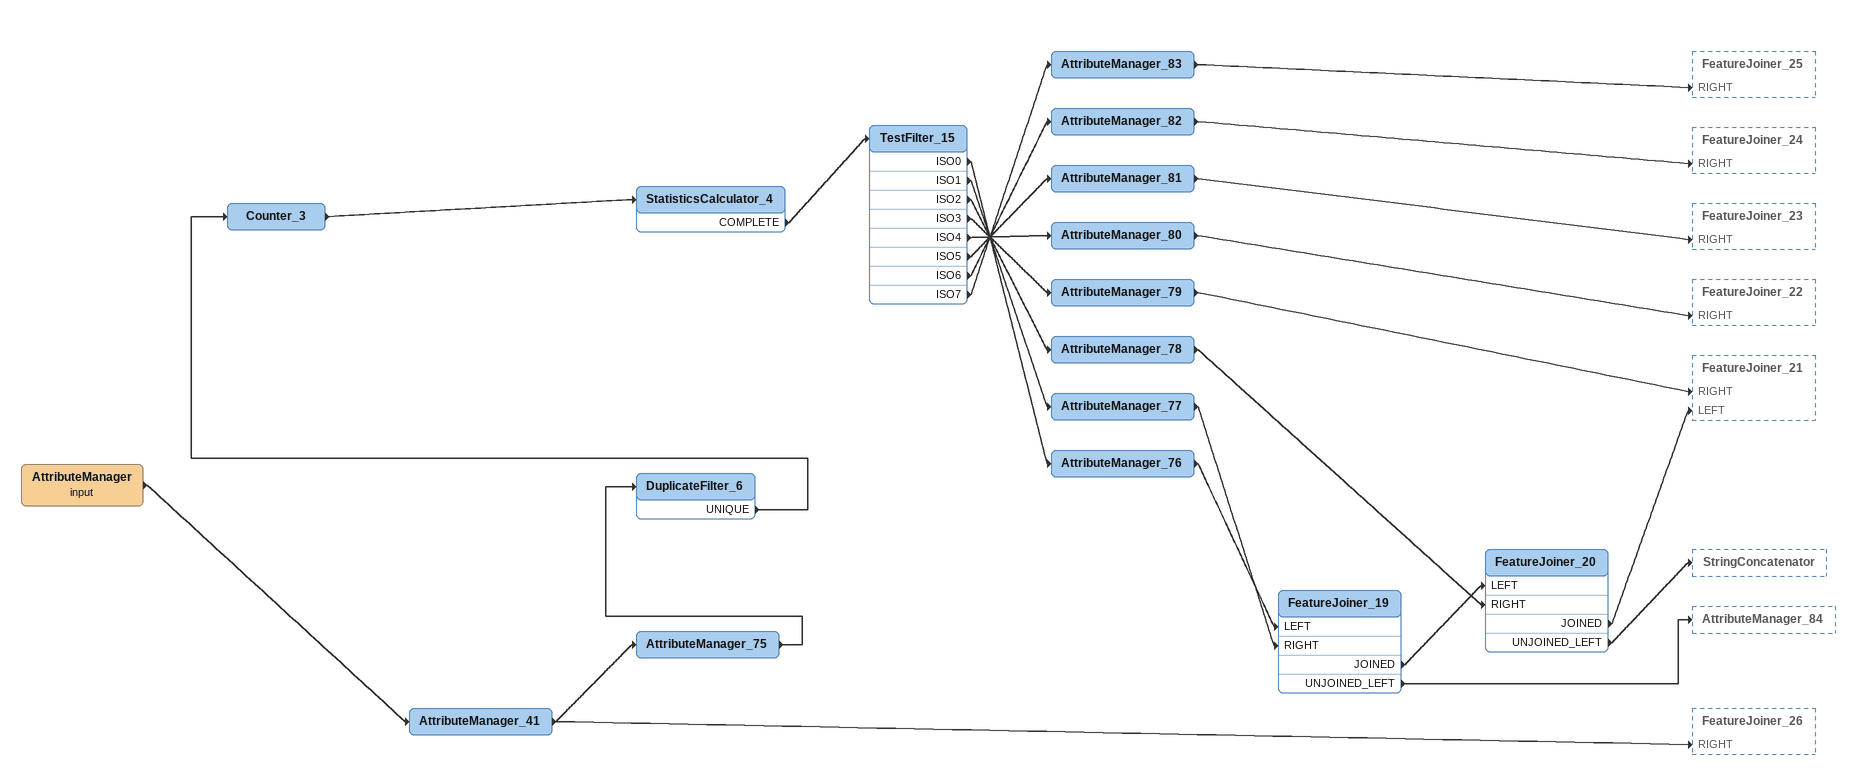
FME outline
AttributeManager (input)
    -> AttributeManager_41
AttributeManager_41
    -> AttributeManager_75
    -> FeatureJoiner_26 [RIGHT]
AttributeManager_75
    -> DuplicateFilter_6
DuplicateFilter_6
    UNIQUE -> Counter_3
Counter_3
    -> StatisticsCalculator_4
StatisticsCalculator_4
    COMPLETE -> TestFilter_15
TestFilter_15
    ISO0 -> AttributeManager_76
    ISO1 -> AttributeManager_77
    ISO2 -> AttributeManager_78
    ISO3 -> AttributeManager_79
    ISO4 -> AttributeManager_80
    ISO5 -> AttributeManager_81
    ISO6 -> AttributeManager_82
    ISO7 -> AttributeManager_83
AttributeManager_83
    -> FeatureJoiner_25 [RIGHT]
AttributeManager_82
    -> FeatureJoiner_24 [RIGHT]
AttributeManager_81
    -> FeatureJoiner_23 [RIGHT]
AttributeManager_80
    -> FeatureJoiner_22 [RIGHT]
AttributeManager_79
    -> FeatureJoiner_21 [RIGHT]
AttributeManager_78
    -> FeatureJoiner_20 [RIGHT]
AttributeManager_77
    -> FeatureJoiner_19 [RIGHT]
AttributeManager_76
    -> FeatureJoiner_19 [LEFT]
FeatureJoiner_19
    JOINED -> FeatureJoiner_20 [LEFT]
    UNJOINED_LEFT -> AttributeManager_84
FeatureJoiner_20
    JOINED -> FeatureJoiner_21 [LEFT]
    UNJOINED_LEFT -> StringConcatenator
